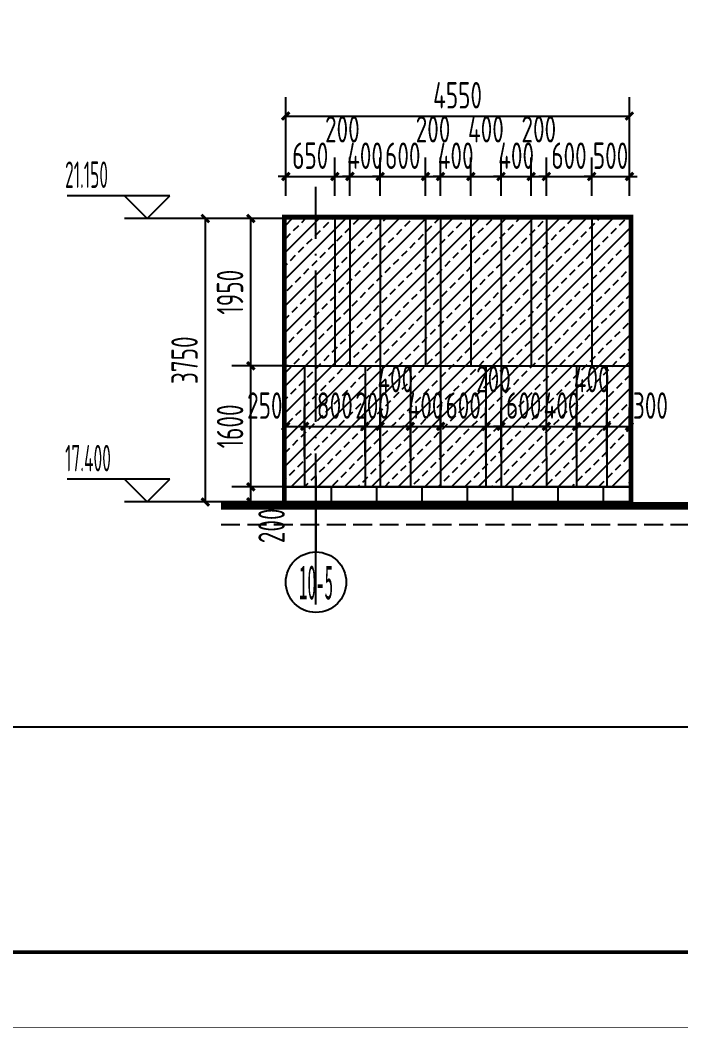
# Model space of a CAD drawing. Extents: x -863035 to 270371, y -8918 to 240488.
# Drawn here: x 204656 to 213401, y 112772 to 126104 of the extents above; entities that cross this region are included whole.
import ezdxf
from ezdxf.enums import TextEntityAlignment as Align

# ---------------------------------------------------------------- set-up
doc = ezdxf.new("R2010")
doc.units = 0
doc.header["$LTSCALE"] = 1000
doc.header["$MEASUREMENT"] = 0
for name, pattern in [('109-34 轴网$0$L1$0$$AUDIT_BAD_LTYPE1', [0]), ('DASH', [0.35, 0.25, -0.1]), ('DOTE', [2.42, 2, -0.2, 0.02, -0.2])]:
    doc.linetypes.add(name, pattern=pattern)
for name, color, linetype in [('01-标注_尺寸', 124, 'Continuous'), ('01-标注_标高', 200, 'Continuous'), ('01-标注_轴线坐标', 132, 'Continuous'), ('02-TEXT_标注', 130, 'Continuous'), ('02-TEXT_轴号', 7, 'Continuous'), ('05-填充_156', 156, 'Continuous'), ('A-C_窗', 140, 'Continuous'), ('A_AXIS-轴线', 36, 'Continuous'), ('AXIS_TEXT', 7, 'Continuous'), ('E-墙面分格', 146, 'Continuous'), ('E-立面轮廓', 241, 'Continuous')]:
    doc.layers.add(name, color=color, linetype=linetype)
doc.layers.add('04-不打印_辅助线', color=165, linetype='Continuous', plot=False)
doc.styles.add('_TCH_AXIS', font='STXIHEI.TTF')
doc.styles.add('_TCH_DIM', font='ROS1', dxfattribs={"width": 0.75, "bigfont": 'JD'})
doc.styles.add('_TCH_DIM_T3', font='ROS1', dxfattribs={"width": 0.75, "bigfont": 'JD'})
doc.styles.add('COMPLEX', font='COMPLEX')
doc.dimstyles.new('_TCH_ARCH&&100', dxfattribs={"dimtxt": 350, "dimasz": 100, "dimexe": 250, "dimexo": 300, "dimgap": 100, "dimtad": 1, "dimdec": 0, "dimzin": 0, "dimdsep": 46, "dimtxsty": '_TCH_DIM_T3', "dimblk": 'ARCHTICK', "dimcen": 0.09, "dimclrt": 7, "dimazin": 2, "dimtfac": 1, "dimtdec": 0, "dimtix": 1, "dimtmove": 2, "dimatfit": 3, "dimfxl": 0, "dimtolj": 1, "dimtzin": 0, "dimarcsym": 0})

# ---------------------------------------------------------------- blocks, each defined once
blk = doc.blocks.new('图框-A1+1-4')
for points, const_width in [([(0, 0), (1051, 0), (1051, 594), (0, 594)], 0.05), ([(976, 584), (25, 584), (25, 10), (976, 10)], 0.5)]:
    blk.add_lwpolyline(points, close=True, dxfattribs=dict(const_width=const_width))
blk = doc.blocks.new('_ArchTick')
at = {"color": 0, "linetype": 'ByBlock', "const_width": 0.4}
blk.add_lwpolyline([(-0.5, -0.5), (0.5, 0.5)], dxfattribs=at)
blk = doc.blocks.new('*D1831')
at = {"layer": '01-标注_尺寸', "color": 0, "lineweight": -2, "transparency": 16777216}
for p, q in [((207601, 123480), (206857, 123480)), ((207107, 119730), (207107, 123480)), ((207601, 119730), (206857, 119730))]:
    blk.add_line(p, q, dxfattribs=at)
at = {"layer": 'Defpoints', "color": 0, "transparency": 16777216}
for p in [(207107, 123480), (207901, 123480), (207901, 119730)]:
    blk.add_point(p, dxfattribs=at)
at = {"layer": '01-标注_尺寸', "color": 0, "lineweight": -2, "transparency": 16777216, "xscale": 100, "yscale": 100, "zscale": 100}
for p, rotation in [((207107, 123480), 90), ((207107, 119730), 270)]:
    blk.add_blockref('_ArchTick', p, dxfattribs=dict(at, rotation=rotation))
at = {"layer": '01-标注_尺寸', "color": 7, "transparency": 16777216, "insert": (206832, 121605), "char_height": 350, "attachment_point": 5, "rotation": 90, "style": '_TCH_DIM_T3'}
blk.add_mtext('\\A1;3750', dxfattribs=at)
blk = doc.blocks.new('*D1832')
at = {"layer": '01-标注_尺寸', "color": 0, "lineweight": -2, "transparency": 16777216}
for p, q in [((208203, 119930), (207459, 119930)), ((207709, 119730), (207709, 119930)), ((208203, 119730), (207459, 119730))]:
    blk.add_line(p, q, dxfattribs=at)
at = {"layer": 'Defpoints', "color": 0, "transparency": 16777216}
for p in [(207709, 119930), (208503, 119930), (208503, 119730)]:
    blk.add_point(p, dxfattribs=at)
at = {"layer": '01-标注_尺寸', "color": 0, "lineweight": -2, "transparency": 16777216, "xscale": 100, "yscale": 100, "zscale": 100}
for p, rotation in [((207709, 119930), 90), ((207709, 119730), 270)]:
    blk.add_blockref('_ArchTick', p, dxfattribs=dict(at, rotation=rotation))
at = {"layer": '01-标注_尺寸', "color": 7, "transparency": 16777216, "insert": (207984, 119414), "char_height": 350, "attachment_point": 5, "rotation": 90, "style": '_TCH_DIM_T3'}
blk.add_mtext('\\A1;200', dxfattribs=at)
blk = doc.blocks.new('*D1833')
at = {"layer": '01-标注_尺寸', "color": 0, "lineweight": -2, "transparency": 16777216}
for p, q in [((208203, 121530), (207459, 121530)), ((207709, 119930), (207709, 121530)), ((208203, 119930), (207459, 119930))]:
    blk.add_line(p, q, dxfattribs=at)
at = {"layer": 'Defpoints', "color": 0, "transparency": 16777216}
for p in [(207709, 121530), (208503, 121530), (208503, 119930)]:
    blk.add_point(p, dxfattribs=at)
at = {"layer": '01-标注_尺寸', "color": 0, "lineweight": -2, "transparency": 16777216, "xscale": 100, "yscale": 100, "zscale": 100}
for p, rotation in [((207709, 121530), 90), ((207709, 119930), 270)]:
    blk.add_blockref('_ArchTick', p, dxfattribs=dict(at, rotation=rotation))
at = {"layer": '01-标注_尺寸', "color": 7, "transparency": 16777216, "insert": (207434, 120730), "char_height": 350, "attachment_point": 5, "rotation": 90, "style": '_TCH_DIM_T3'}
blk.add_mtext('\\A1;1600', dxfattribs=at)
blk = doc.blocks.new('*D1834')
at = {"layer": '01-标注_尺寸', "color": 0, "lineweight": -2, "transparency": 16777216}
for p, q in [((208203, 123480), (207459, 123480)), ((207709, 121530), (207709, 123480)), ((208203, 121530), (207459, 121530))]:
    blk.add_line(p, q, dxfattribs=at)
at = {"layer": 'Defpoints', "color": 0, "transparency": 16777216}
for p in [(207709, 123480), (208503, 123480), (208503, 121530)]:
    blk.add_point(p, dxfattribs=at)
at = {"layer": '01-标注_尺寸', "color": 0, "lineweight": -2, "transparency": 16777216, "xscale": 100, "yscale": 100, "zscale": 100}
for p, rotation in [((207709, 123480), 90), ((207709, 121530), 270)]:
    blk.add_blockref('_ArchTick', p, dxfattribs=dict(at, rotation=rotation))
at = {"layer": '01-标注_尺寸', "color": 7, "transparency": 16777216, "insert": (207434, 122505), "char_height": 350, "attachment_point": 5, "rotation": 90, "style": '_TCH_DIM_T3'}
blk.add_mtext('\\A1;1950', dxfattribs=at)
blk = doc.blocks.new('*D1843')
at = {"layer": '01-标注_尺寸', "color": 0, "lineweight": -2, "transparency": 16777216}
for p, q in [((208171, 120330), (208171, 120980)), ((208421, 120330), (208421, 120980)), ((208171, 120730), (208421, 120730))]:
    blk.add_line(p, q, dxfattribs=at)
at = {"layer": 'Defpoints', "color": 0, "transparency": 16777216}
for p in [(208421, 120730), (208171, 120030), (208421, 120030)]:
    blk.add_point(p, dxfattribs=at)
at = {"layer": '01-标注_尺寸', "color": 0, "lineweight": -2, "transparency": 16777216, "xscale": 100, "yscale": 100, "zscale": 100, "rotation": 180}
blk.add_blockref('_ArchTick', (208171, 120730), dxfattribs=at)
at = {"layer": '01-标注_尺寸', "color": 0, "lineweight": -2, "transparency": 16777216, "xscale": 100, "yscale": 100, "zscale": 100}
blk.add_blockref('_ArchTick', (208421, 120730), dxfattribs=at)
at = {"layer": '01-标注_尺寸', "color": 7, "transparency": 16777216, "insert": (207894, 121005), "char_height": 350, "attachment_point": 5, "style": '_TCH_DIM_T3'}
blk.add_mtext('\\A1;250', dxfattribs=at)
blk = doc.blocks.new('*D1844')
at = {"layer": '01-标注_尺寸', "color": 0, "lineweight": -2, "transparency": 16777216}
for p, q in [((208421, 120330), (208421, 120980)), ((209221, 120330), (209221, 120980)), ((208421, 120730), (209221, 120730))]:
    blk.add_line(p, q, dxfattribs=at)
at = {"layer": 'Defpoints', "color": 0, "transparency": 16777216}
for p in [(209221, 120730), (208421, 120030), (209221, 120030)]:
    blk.add_point(p, dxfattribs=at)
at = {"layer": '01-标注_尺寸', "color": 0, "lineweight": -2, "transparency": 16777216, "xscale": 100, "yscale": 100, "zscale": 100, "rotation": 180}
blk.add_blockref('_ArchTick', (208421, 120730), dxfattribs=at)
at = {"layer": '01-标注_尺寸', "color": 0, "lineweight": -2, "transparency": 16777216, "xscale": 100, "yscale": 100, "zscale": 100}
blk.add_blockref('_ArchTick', (209221, 120730), dxfattribs=at)
at = {"layer": '01-标注_尺寸', "color": 7, "transparency": 16777216, "insert": (208821, 121005), "char_height": 350, "attachment_point": 5, "style": '_TCH_DIM_T3'}
blk.add_mtext('\\A1;800', dxfattribs=at)
blk = doc.blocks.new('*D1845')
at = {"layer": '01-标注_尺寸', "color": 0, "lineweight": -2, "transparency": 16777216}
for p, q in [((209221, 120330), (209221, 120980)), ((209421, 120330), (209421, 120980)), ((209221, 120730), (209121, 120730)), ((209221, 120730), (209421, 120730)), ((209421, 120730), (209521, 120730))]:
    blk.add_line(p, q, dxfattribs=at)
at = {"layer": 'Defpoints', "color": 0, "transparency": 16777216}
for p in [(209421, 120730), (209221, 120030), (209421, 120030)]:
    blk.add_point(p, dxfattribs=at)
at = {"layer": '01-标注_尺寸', "color": 0, "lineweight": -2, "transparency": 16777216, "xscale": 100, "yscale": 100, "zscale": 100}
blk.add_blockref('_ArchTick', (209221, 120730), dxfattribs=at)
at = {"layer": '01-标注_尺寸', "color": 0, "lineweight": -2, "transparency": 16777216, "xscale": 100, "yscale": 100, "zscale": 100, "rotation": 180}
blk.add_blockref('_ArchTick', (209421, 120730), dxfattribs=at)
at = {"layer": '01-标注_尺寸', "color": 7, "transparency": 16777216, "insert": (209321, 121005), "char_height": 350, "attachment_point": 5, "style": '_TCH_DIM_T3'}
blk.add_mtext('\\A1;200', dxfattribs=at)
blk = doc.blocks.new('*D1846')
at = {"layer": '01-标注_尺寸', "color": 0, "lineweight": -2, "transparency": 16777216}
for p, q in [((209421, 120330), (209421, 120980)), ((209821, 120330), (209821, 120980)), ((209421, 120730), (209821, 120730))]:
    blk.add_line(p, q, dxfattribs=at)
at = {"layer": 'Defpoints', "color": 0, "transparency": 16777216}
for p in [(209821, 120730), (209421, 120030), (209821, 120030)]:
    blk.add_point(p, dxfattribs=at)
at = {"layer": '01-标注_尺寸', "color": 0, "lineweight": -2, "transparency": 16777216, "xscale": 100, "yscale": 100, "zscale": 100, "rotation": 180}
blk.add_blockref('_ArchTick', (209421, 120730), dxfattribs=at)
at = {"layer": '01-标注_尺寸', "color": 0, "lineweight": -2, "transparency": 16777216, "xscale": 100, "yscale": 100, "zscale": 100}
blk.add_blockref('_ArchTick', (209821, 120730), dxfattribs=at)
at = {"layer": '01-标注_尺寸', "color": 7, "transparency": 16777216, "insert": (209621, 121355), "char_height": 350, "attachment_point": 5, "style": '_TCH_DIM_T3'}
blk.add_mtext('\\A1;400', dxfattribs=at)
blk = doc.blocks.new('*D1847')
at = {"layer": '01-标注_尺寸', "color": 0, "lineweight": -2, "transparency": 16777216}
for p, q in [((209821, 120330), (209821, 120980)), ((210221, 120330), (210221, 120980)), ((209821, 120730), (209721, 120730)), ((209821, 120730), (210221, 120730)), ((210221, 120730), (210321, 120730))]:
    blk.add_line(p, q, dxfattribs=at)
at = {"layer": 'Defpoints', "color": 0, "transparency": 16777216}
for p in [(210221, 120730), (209821, 120030), (210221, 120030)]:
    blk.add_point(p, dxfattribs=at)
at = {"layer": '01-标注_尺寸', "color": 0, "lineweight": -2, "transparency": 16777216, "xscale": 100, "yscale": 100, "zscale": 100}
blk.add_blockref('_ArchTick', (209821, 120730), dxfattribs=at)
at = {"layer": '01-标注_尺寸', "color": 0, "lineweight": -2, "transparency": 16777216, "xscale": 100, "yscale": 100, "zscale": 100, "rotation": 180}
blk.add_blockref('_ArchTick', (210221, 120730), dxfattribs=at)
at = {"layer": '01-标注_尺寸', "color": 7, "transparency": 16777216, "insert": (210021, 121005), "char_height": 350, "attachment_point": 5, "style": '_TCH_DIM_T3'}
blk.add_mtext('\\A1;400', dxfattribs=at)
blk = doc.blocks.new('*D1848')
at = {"layer": '01-标注_尺寸', "color": 0, "lineweight": -2, "transparency": 16777216}
for p, q in [((210221, 120330), (210221, 120980)), ((210821, 120330), (210821, 120980)), ((210221, 120730), (210121, 120730)), ((210221, 120730), (210821, 120730)), ((210821, 120730), (210921, 120730))]:
    blk.add_line(p, q, dxfattribs=at)
at = {"layer": 'Defpoints', "color": 0, "transparency": 16777216}
for p in [(210821, 120730), (210221, 120030), (210821, 120030)]:
    blk.add_point(p, dxfattribs=at)
at = {"layer": '01-标注_尺寸', "color": 0, "lineweight": -2, "transparency": 16777216, "xscale": 100, "yscale": 100, "zscale": 100}
blk.add_blockref('_ArchTick', (210221, 120730), dxfattribs=at)
at = {"layer": '01-标注_尺寸', "color": 0, "lineweight": -2, "transparency": 16777216, "xscale": 100, "yscale": 100, "zscale": 100, "rotation": 180}
blk.add_blockref('_ArchTick', (210821, 120730), dxfattribs=at)
at = {"layer": '01-标注_尺寸', "color": 7, "transparency": 16777216, "insert": (210521, 121005), "char_height": 350, "attachment_point": 5, "style": '_TCH_DIM_T3'}
blk.add_mtext('\\A1;600', dxfattribs=at)
blk = doc.blocks.new('*D1849')
at = {"layer": '01-标注_尺寸', "color": 0, "lineweight": -2, "transparency": 16777216}
for p, q in [((210821, 120330), (210821, 120980)), ((211021, 120330), (211021, 120980)), ((210821, 120730), (211021, 120730))]:
    blk.add_line(p, q, dxfattribs=at)
at = {"layer": 'Defpoints', "color": 0, "transparency": 16777216}
for p in [(211021, 120730), (210821, 120030), (211021, 120030)]:
    blk.add_point(p, dxfattribs=at)
at = {"layer": '01-标注_尺寸', "color": 0, "lineweight": -2, "transparency": 16777216, "xscale": 100, "yscale": 100, "zscale": 100, "rotation": 180}
blk.add_blockref('_ArchTick', (210821, 120730), dxfattribs=at)
at = {"layer": '01-标注_尺寸', "color": 0, "lineweight": -2, "transparency": 16777216, "xscale": 100, "yscale": 100, "zscale": 100}
blk.add_blockref('_ArchTick', (211021, 120730), dxfattribs=at)
at = {"layer": '01-标注_尺寸', "color": 7, "transparency": 16777216, "insert": (210921, 121355), "char_height": 350, "attachment_point": 5, "style": '_TCH_DIM_T3'}
blk.add_mtext('\\A1;200', dxfattribs=at)
blk = doc.blocks.new('*D1850')
at = {"layer": '01-标注_尺寸', "color": 0, "lineweight": -2, "transparency": 16777216}
for p, q in [((211021, 120330), (211021, 120980)), ((211621, 120330), (211621, 120980)), ((211021, 120730), (210921, 120730)), ((211021, 120730), (211621, 120730)), ((211621, 120730), (211721, 120730))]:
    blk.add_line(p, q, dxfattribs=at)
at = {"layer": 'Defpoints', "color": 0, "transparency": 16777216}
for p in [(211621, 120730), (211021, 120030), (211621, 120030)]:
    blk.add_point(p, dxfattribs=at)
at = {"layer": '01-标注_尺寸', "color": 0, "lineweight": -2, "transparency": 16777216, "xscale": 100, "yscale": 100, "zscale": 100}
blk.add_blockref('_ArchTick', (211021, 120730), dxfattribs=at)
at = {"layer": '01-标注_尺寸', "color": 0, "lineweight": -2, "transparency": 16777216, "xscale": 100, "yscale": 100, "zscale": 100, "rotation": 180}
blk.add_blockref('_ArchTick', (211621, 120730), dxfattribs=at)
at = {"layer": '01-标注_尺寸', "color": 7, "transparency": 16777216, "insert": (211321, 121005), "char_height": 350, "attachment_point": 5, "style": '_TCH_DIM_T3'}
blk.add_mtext('\\A1;600', dxfattribs=at)
blk = doc.blocks.new('*D1851')
at = {"layer": '01-标注_尺寸', "color": 0, "lineweight": -2, "transparency": 16777216}
for p, q in [((211621, 120330), (211621, 120980)), ((212021, 120330), (212021, 120980)), ((211621, 120730), (211521, 120730)), ((211621, 120730), (212021, 120730)), ((212021, 120730), (212121, 120730))]:
    blk.add_line(p, q, dxfattribs=at)
at = {"layer": 'Defpoints', "color": 0, "transparency": 16777216}
for p in [(212021, 120730), (211621, 120030), (212021, 120030)]:
    blk.add_point(p, dxfattribs=at)
at = {"layer": '01-标注_尺寸', "color": 0, "lineweight": -2, "transparency": 16777216, "xscale": 100, "yscale": 100, "zscale": 100}
blk.add_blockref('_ArchTick', (211621, 120730), dxfattribs=at)
at = {"layer": '01-标注_尺寸', "color": 0, "lineweight": -2, "transparency": 16777216, "xscale": 100, "yscale": 100, "zscale": 100, "rotation": 180}
blk.add_blockref('_ArchTick', (212021, 120730), dxfattribs=at)
at = {"layer": '01-标注_尺寸', "color": 7, "transparency": 16777216, "insert": (211821, 121005), "char_height": 350, "attachment_point": 5, "style": '_TCH_DIM_T3'}
blk.add_mtext('\\A1;400', dxfattribs=at)
blk = doc.blocks.new('*D1852')
at = {"layer": '01-标注_尺寸', "color": 0, "lineweight": -2, "transparency": 16777216}
for p, q in [((212021, 120330), (212021, 120980)), ((212421, 120330), (212421, 120980)), ((212021, 120730), (212421, 120730))]:
    blk.add_line(p, q, dxfattribs=at)
at = {"layer": 'Defpoints', "color": 0, "transparency": 16777216}
for p in [(212421, 120730), (212021, 120030), (212421, 120030)]:
    blk.add_point(p, dxfattribs=at)
at = {"layer": '01-标注_尺寸', "color": 0, "lineweight": -2, "transparency": 16777216, "xscale": 100, "yscale": 100, "zscale": 100, "rotation": 180}
blk.add_blockref('_ArchTick', (212021, 120730), dxfattribs=at)
at = {"layer": '01-标注_尺寸', "color": 0, "lineweight": -2, "transparency": 16777216, "xscale": 100, "yscale": 100, "zscale": 100}
blk.add_blockref('_ArchTick', (212421, 120730), dxfattribs=at)
at = {"layer": '01-标注_尺寸', "color": 7, "transparency": 16777216, "insert": (212221, 121355), "char_height": 350, "attachment_point": 5, "style": '_TCH_DIM_T3'}
blk.add_mtext('\\A1;400', dxfattribs=at)
blk = doc.blocks.new('*D1853')
at = {"layer": '01-标注_尺寸', "color": 0, "lineweight": -2, "transparency": 16777216}
for p, q in [((212421, 120330), (212421, 120980)), ((212721, 120330), (212721, 120980)), ((212421, 120730), (212721, 120730))]:
    blk.add_line(p, q, dxfattribs=at)
at = {"layer": 'Defpoints', "color": 0, "transparency": 16777216}
for p in [(212721, 120730), (212421, 120030), (212721, 120030)]:
    blk.add_point(p, dxfattribs=at)
at = {"layer": '01-标注_尺寸', "color": 0, "lineweight": -2, "transparency": 16777216, "xscale": 100, "yscale": 100, "zscale": 100, "rotation": 180}
blk.add_blockref('_ArchTick', (212421, 120730), dxfattribs=at)
at = {"layer": '01-标注_尺寸', "color": 0, "lineweight": -2, "transparency": 16777216, "xscale": 100, "yscale": 100, "zscale": 100}
blk.add_blockref('_ArchTick', (212721, 120730), dxfattribs=at)
at = {"layer": '01-标注_尺寸', "color": 7, "transparency": 16777216, "insert": (212999, 121005), "char_height": 350, "attachment_point": 5, "style": '_TCH_DIM_T3'}
blk.add_mtext('\\A1;300', dxfattribs=at)
blk = doc.blocks.new('*D1965')
at = {"layer": '01-标注_尺寸', "color": 0, "lineweight": -2, "transparency": 16777216}
for p, q in [((208171, 124080), (208171, 125086)), ((212721, 124080), (212721, 125086)), ((208171, 124836), (212721, 124836))]:
    blk.add_line(p, q, dxfattribs=at)
at = {"layer": 'Defpoints', "color": 0, "transparency": 16777216}
for p in [(212721, 124836), (208171, 123780), (212721, 123780)]:
    blk.add_point(p, dxfattribs=at)
at = {"layer": '01-标注_尺寸', "color": 0, "lineweight": -2, "transparency": 16777216, "xscale": 100, "yscale": 100, "zscale": 100, "rotation": 180}
blk.add_blockref('_ArchTick', (208171, 124836), dxfattribs=at)
at = {"layer": '01-标注_尺寸', "color": 0, "lineweight": -2, "transparency": 16777216, "xscale": 100, "yscale": 100, "zscale": 100}
blk.add_blockref('_ArchTick', (212721, 124836), dxfattribs=at)
at = {"layer": '01-标注_尺寸', "color": 7, "transparency": 16777216, "insert": (210446, 125111), "char_height": 350, "attachment_point": 5, "style": '_TCH_DIM_T3'}
blk.add_mtext('\\A1;4550', dxfattribs=at)
blk = doc.blocks.new('*D1966')
at = {"layer": '01-标注_尺寸', "color": 0, "lineweight": -2, "transparency": 16777216}
for p, q in [((208171, 123780), (208171, 124286)), ((208821, 123780), (208821, 124286)), ((208171, 124036), (208071, 124036)), ((208171, 124036), (208821, 124036)), ((208821, 124036), (208921, 124036))]:
    blk.add_line(p, q, dxfattribs=at)
at = {"layer": 'Defpoints', "color": 0, "transparency": 16777216}
for p in [(208821, 124036), (208171, 123480), (208821, 123480)]:
    blk.add_point(p, dxfattribs=at)
at = {"layer": '01-标注_尺寸', "color": 0, "lineweight": -2, "transparency": 16777216, "xscale": 100, "yscale": 100, "zscale": 100}
blk.add_blockref('_ArchTick', (208171, 124036), dxfattribs=at)
at = {"layer": '01-标注_尺寸', "color": 0, "lineweight": -2, "transparency": 16777216, "xscale": 100, "yscale": 100, "zscale": 100, "rotation": 180}
blk.add_blockref('_ArchTick', (208821, 124036), dxfattribs=at)
at = {"layer": '01-标注_尺寸', "color": 7, "transparency": 16777216, "insert": (208496, 124311), "char_height": 350, "attachment_point": 5, "style": '_TCH_DIM_T3'}
blk.add_mtext('\\A1;650', dxfattribs=at)
blk = doc.blocks.new('*D1967')
at = {"layer": '01-标注_尺寸', "color": 0, "lineweight": -2, "transparency": 16777216}
for p, q in [((208821, 123780), (208821, 124286)), ((209021, 123780), (209021, 124286)), ((208821, 124036), (209021, 124036))]:
    blk.add_line(p, q, dxfattribs=at)
at = {"layer": 'Defpoints', "color": 0, "transparency": 16777216}
for p in [(209021, 124036), (208821, 123480), (209021, 123480)]:
    blk.add_point(p, dxfattribs=at)
at = {"layer": '01-标注_尺寸', "color": 0, "lineweight": -2, "transparency": 16777216, "xscale": 100, "yscale": 100, "zscale": 100, "rotation": 180}
blk.add_blockref('_ArchTick', (208821, 124036), dxfattribs=at)
at = {"layer": '01-标注_尺寸', "color": 0, "lineweight": -2, "transparency": 16777216, "xscale": 100, "yscale": 100, "zscale": 100}
blk.add_blockref('_ArchTick', (209021, 124036), dxfattribs=at)
at = {"layer": '01-标注_尺寸', "color": 7, "transparency": 16777216, "insert": (208921, 124661), "char_height": 350, "attachment_point": 5, "style": '_TCH_DIM_T3'}
blk.add_mtext('\\A1;200', dxfattribs=at)
blk = doc.blocks.new('*D1968')
at = {"layer": '01-标注_尺寸', "color": 0, "lineweight": -2, "transparency": 16777216}
for p, q in [((209021, 123780), (209021, 124286)), ((209421, 123780), (209421, 124286)), ((209021, 124036), (208921, 124036)), ((209021, 124036), (209421, 124036)), ((209421, 124036), (209521, 124036))]:
    blk.add_line(p, q, dxfattribs=at)
at = {"layer": 'Defpoints', "color": 0, "transparency": 16777216}
for p in [(209421, 124036), (209021, 123480), (209421, 123480)]:
    blk.add_point(p, dxfattribs=at)
at = {"layer": '01-标注_尺寸', "color": 0, "lineweight": -2, "transparency": 16777216, "xscale": 100, "yscale": 100, "zscale": 100}
blk.add_blockref('_ArchTick', (209021, 124036), dxfattribs=at)
at = {"layer": '01-标注_尺寸', "color": 0, "lineweight": -2, "transparency": 16777216, "xscale": 100, "yscale": 100, "zscale": 100, "rotation": 180}
blk.add_blockref('_ArchTick', (209421, 124036), dxfattribs=at)
at = {"layer": '01-标注_尺寸', "color": 7, "transparency": 16777216, "insert": (209221, 124311), "char_height": 350, "attachment_point": 5, "style": '_TCH_DIM_T3'}
blk.add_mtext('\\A1;400', dxfattribs=at)
blk = doc.blocks.new('*D1969')
at = {"layer": '01-标注_尺寸', "color": 0, "lineweight": -2, "transparency": 16777216}
for p, q in [((209421, 123780), (209421, 124286)), ((210021, 123780), (210021, 124286)), ((209421, 124036), (209321, 124036)), ((209421, 124036), (210021, 124036)), ((210021, 124036), (210121, 124036))]:
    blk.add_line(p, q, dxfattribs=at)
at = {"layer": 'Defpoints', "color": 0, "transparency": 16777216}
for p in [(210021, 124036), (209421, 123480), (210021, 123480)]:
    blk.add_point(p, dxfattribs=at)
at = {"layer": '01-标注_尺寸', "color": 0, "lineweight": -2, "transparency": 16777216, "xscale": 100, "yscale": 100, "zscale": 100}
blk.add_blockref('_ArchTick', (209421, 124036), dxfattribs=at)
at = {"layer": '01-标注_尺寸', "color": 0, "lineweight": -2, "transparency": 16777216, "xscale": 100, "yscale": 100, "zscale": 100, "rotation": 180}
blk.add_blockref('_ArchTick', (210021, 124036), dxfattribs=at)
at = {"layer": '01-标注_尺寸', "color": 7, "transparency": 16777216, "insert": (209721, 124311), "char_height": 350, "attachment_point": 5, "style": '_TCH_DIM_T3'}
blk.add_mtext('\\A1;600', dxfattribs=at)
blk = doc.blocks.new('*D1970')
at = {"layer": '01-标注_尺寸', "color": 0, "lineweight": -2, "transparency": 16777216}
for p, q in [((210021, 123780), (210021, 124286)), ((210221, 123780), (210221, 124286)), ((210021, 124036), (210221, 124036))]:
    blk.add_line(p, q, dxfattribs=at)
at = {"layer": 'Defpoints', "color": 0, "transparency": 16777216}
for p in [(210221, 124036), (210021, 123480), (210221, 123480)]:
    blk.add_point(p, dxfattribs=at)
at = {"layer": '01-标注_尺寸', "color": 0, "lineweight": -2, "transparency": 16777216, "xscale": 100, "yscale": 100, "zscale": 100, "rotation": 180}
blk.add_blockref('_ArchTick', (210021, 124036), dxfattribs=at)
at = {"layer": '01-标注_尺寸', "color": 0, "lineweight": -2, "transparency": 16777216, "xscale": 100, "yscale": 100, "zscale": 100}
blk.add_blockref('_ArchTick', (210221, 124036), dxfattribs=at)
at = {"layer": '01-标注_尺寸', "color": 7, "transparency": 16777216, "insert": (210121, 124661), "char_height": 350, "attachment_point": 5, "style": '_TCH_DIM_T3'}
blk.add_mtext('\\A1;200', dxfattribs=at)
blk = doc.blocks.new('*D1971')
at = {"layer": '01-标注_尺寸', "color": 0, "lineweight": -2, "transparency": 16777216}
for p, q in [((210221, 123780), (210221, 124286)), ((210621, 123780), (210621, 124286)), ((210221, 124036), (210121, 124036)), ((210221, 124036), (210621, 124036)), ((210621, 124036), (210721, 124036))]:
    blk.add_line(p, q, dxfattribs=at)
at = {"layer": 'Defpoints', "color": 0, "transparency": 16777216}
for p in [(210621, 124036), (210221, 123480), (210621, 123480)]:
    blk.add_point(p, dxfattribs=at)
at = {"layer": '01-标注_尺寸', "color": 0, "lineweight": -2, "transparency": 16777216, "xscale": 100, "yscale": 100, "zscale": 100}
blk.add_blockref('_ArchTick', (210221, 124036), dxfattribs=at)
at = {"layer": '01-标注_尺寸', "color": 0, "lineweight": -2, "transparency": 16777216, "xscale": 100, "yscale": 100, "zscale": 100, "rotation": 180}
blk.add_blockref('_ArchTick', (210621, 124036), dxfattribs=at)
at = {"layer": '01-标注_尺寸', "color": 7, "transparency": 16777216, "insert": (210421, 124311), "char_height": 350, "attachment_point": 5, "style": '_TCH_DIM_T3'}
blk.add_mtext('\\A1;400', dxfattribs=at)
blk = doc.blocks.new('*D1972')
at = {"layer": '01-标注_尺寸', "color": 0, "lineweight": -2, "transparency": 16777216}
for p, q in [((210621, 123780), (210621, 124286)), ((211021, 123780), (211021, 124286)), ((210621, 124036), (211021, 124036))]:
    blk.add_line(p, q, dxfattribs=at)
at = {"layer": 'Defpoints', "color": 0, "transparency": 16777216}
for p in [(211021, 124036), (210621, 123480), (211021, 123480)]:
    blk.add_point(p, dxfattribs=at)
at = {"layer": '01-标注_尺寸', "color": 0, "lineweight": -2, "transparency": 16777216, "xscale": 100, "yscale": 100, "zscale": 100, "rotation": 180}
blk.add_blockref('_ArchTick', (210621, 124036), dxfattribs=at)
at = {"layer": '01-标注_尺寸', "color": 0, "lineweight": -2, "transparency": 16777216, "xscale": 100, "yscale": 100, "zscale": 100}
blk.add_blockref('_ArchTick', (211021, 124036), dxfattribs=at)
at = {"layer": '01-标注_尺寸', "color": 7, "transparency": 16777216, "insert": (210821, 124661), "char_height": 350, "attachment_point": 5, "style": '_TCH_DIM_T3'}
blk.add_mtext('\\A1;400', dxfattribs=at)
blk = doc.blocks.new('*D1973')
at = {"layer": '01-标注_尺寸', "color": 0, "lineweight": -2, "transparency": 16777216}
for p, q in [((211021, 123780), (211021, 124286)), ((211421, 123780), (211421, 124286)), ((211021, 124036), (210921, 124036)), ((211021, 124036), (211421, 124036)), ((211421, 124036), (211521, 124036))]:
    blk.add_line(p, q, dxfattribs=at)
at = {"layer": 'Defpoints', "color": 0, "transparency": 16777216}
for p in [(211421, 124036), (211021, 123480), (211421, 123480)]:
    blk.add_point(p, dxfattribs=at)
at = {"layer": '01-标注_尺寸', "color": 0, "lineweight": -2, "transparency": 16777216, "xscale": 100, "yscale": 100, "zscale": 100}
blk.add_blockref('_ArchTick', (211021, 124036), dxfattribs=at)
at = {"layer": '01-标注_尺寸', "color": 0, "lineweight": -2, "transparency": 16777216, "xscale": 100, "yscale": 100, "zscale": 100, "rotation": 180}
blk.add_blockref('_ArchTick', (211421, 124036), dxfattribs=at)
at = {"layer": '01-标注_尺寸', "color": 7, "transparency": 16777216, "insert": (211221, 124311), "char_height": 350, "attachment_point": 5, "style": '_TCH_DIM_T3'}
blk.add_mtext('\\A1;400', dxfattribs=at)
blk = doc.blocks.new('*D1974')
at = {"layer": '01-标注_尺寸', "color": 0, "lineweight": -2, "transparency": 16777216}
for p, q in [((211421, 123780), (211421, 124286)), ((211621, 123780), (211621, 124286)), ((211421, 124036), (211621, 124036))]:
    blk.add_line(p, q, dxfattribs=at)
at = {"layer": 'Defpoints', "color": 0, "transparency": 16777216}
for p in [(211621, 124036), (211421, 123480), (211621, 123480)]:
    blk.add_point(p, dxfattribs=at)
at = {"layer": '01-标注_尺寸', "color": 0, "lineweight": -2, "transparency": 16777216, "xscale": 100, "yscale": 100, "zscale": 100, "rotation": 180}
blk.add_blockref('_ArchTick', (211421, 124036), dxfattribs=at)
at = {"layer": '01-标注_尺寸', "color": 0, "lineweight": -2, "transparency": 16777216, "xscale": 100, "yscale": 100, "zscale": 100}
blk.add_blockref('_ArchTick', (211621, 124036), dxfattribs=at)
at = {"layer": '01-标注_尺寸', "color": 7, "transparency": 16777216, "insert": (211521, 124661), "char_height": 350, "attachment_point": 5, "style": '_TCH_DIM_T3'}
blk.add_mtext('\\A1;200', dxfattribs=at)
blk = doc.blocks.new('*D1975')
at = {"layer": '01-标注_尺寸', "color": 0, "lineweight": -2, "transparency": 16777216}
for p, q in [((211621, 123780), (211621, 124286)), ((212221, 123780), (212221, 124286)), ((211621, 124036), (211521, 124036)), ((211621, 124036), (212221, 124036)), ((212221, 124036), (212321, 124036))]:
    blk.add_line(p, q, dxfattribs=at)
at = {"layer": 'Defpoints', "color": 0, "transparency": 16777216}
for p in [(212221, 124036), (211621, 123480), (212221, 123480)]:
    blk.add_point(p, dxfattribs=at)
at = {"layer": '01-标注_尺寸', "color": 0, "lineweight": -2, "transparency": 16777216, "xscale": 100, "yscale": 100, "zscale": 100}
blk.add_blockref('_ArchTick', (211621, 124036), dxfattribs=at)
at = {"layer": '01-标注_尺寸', "color": 0, "lineweight": -2, "transparency": 16777216, "xscale": 100, "yscale": 100, "zscale": 100, "rotation": 180}
blk.add_blockref('_ArchTick', (212221, 124036), dxfattribs=at)
at = {"layer": '01-标注_尺寸', "color": 7, "transparency": 16777216, "insert": (211921, 124311), "char_height": 350, "attachment_point": 5, "style": '_TCH_DIM_T3'}
blk.add_mtext('\\A1;600', dxfattribs=at)
blk = doc.blocks.new('*D1976')
at = {"layer": '01-标注_尺寸', "color": 0, "lineweight": -2, "transparency": 16777216}
for p, q in [((212221, 123780), (212221, 124286)), ((212721, 123780), (212721, 124286)), ((212221, 124036), (212121, 124036)), ((212221, 124036), (212721, 124036)), ((212721, 124036), (212821, 124036))]:
    blk.add_line(p, q, dxfattribs=at)
at = {"layer": 'Defpoints', "color": 0, "transparency": 16777216}
for p in [(212721, 124036), (212221, 123480), (212721, 123480)]:
    blk.add_point(p, dxfattribs=at)
at = {"layer": '01-标注_尺寸', "color": 0, "lineweight": -2, "transparency": 16777216, "xscale": 100, "yscale": 100, "zscale": 100}
blk.add_blockref('_ArchTick', (212221, 124036), dxfattribs=at)
at = {"layer": '01-标注_尺寸', "color": 0, "lineweight": -2, "transparency": 16777216, "xscale": 100, "yscale": 100, "zscale": 100, "rotation": 180}
blk.add_blockref('_ArchTick', (212721, 124036), dxfattribs=at)
at = {"layer": '01-标注_尺寸', "color": 7, "transparency": 16777216, "insert": (212471, 124311), "char_height": 350, "attachment_point": 5, "style": '_TCH_DIM_T3'}
blk.add_mtext('\\A1;500', dxfattribs=at)
blk = doc.blocks.new('_AXISO')
blk.add_circle((0, 0), 0.5)
at = {"layer": 'AXIS_TEXT', "style": 'COMPLEX', "width": 1.041667}
blk.add_attdef('A', text='', height=0.56, dxfattribs=at).set_placement((-0.25, -0.28), (0.25, -0.28), align=Align.FIT)

msp = doc.modelspace()

# ---------------------------------------------------------------- hatches: boundary and pattern name
at = {"layer": '05-填充_156'}
h = msp.add_hatch(dxfattribs=at)
h.set_pattern_fill('天然石材', color=256, scale=50)
h.set_pattern_definition([(45, (-47144.26, 279613.55), (-176.77677, 176.77677), []), (45, (-47057.32, 279523.8), (-176.77677, 176.77677), [98.68425, -56.391])])
h.paths.add_polyline_path([(212721.5, 119929.8), (208171.5, 119929.8), (208171.5, 123479.8), (212721.5, 123479.8)])

# ---------------------------------------------------------------- linework, layer by layer
at = {"layer": '01-标注_标高'}
for p, q in [((206636.5, 123779.8), (205280, 123779.8)), ((206336.5, 123479.8), (206036.5, 123779.8)), ((206336.5, 123479.8), (206636.5, 123779.8)), ((207056.9, 123479.8), (206036.5, 123479.8)), ((206636.5, 120029.8), (205280, 120029.8)), ((206336.5, 119729.8), (206036.5, 120029.8)), ((206336.5, 119729.8), (206636.5, 120029.8)), ((207056.9, 119729.8), (206036.5, 119729.8))]:
    msp.add_line(p, q, dxfattribs=at)
at = {"layer": '01-标注_轴线坐标'}
msp.add_line((208571.5, 120067.8), (208571.5, 119067.8), dxfattribs=at)
at = {"layer": '04-不打印_辅助线'}
msp.add_lwpolyline([(229685, 143892.3), (204055.1, 143892.3), (204055.1, 116752.5), (229685, 116752.5)], close=True, dxfattribs=at)
at = {"layer": 'A-C_窗', "linetype": '109-34 轴网$0$L1$0$$AUDIT_BAD_LTYPE1'}
msp.add_line((209771.5, 119929.8), (212721.5, 119929.8), dxfattribs=at)
at = {"layer": 'A-C_窗', "linetype": 'DASH'}
msp.add_line((207315.4, 119429.8), (226040.6, 119429.8), dxfattribs=at)
at = {"layer": 'A-C_窗'}
for points in [[(212721.5, 119929.8), (208171.5, 119929.8), (208171.5, 123479.8), (212721.5, 123479.8)], [(208171.5, 119929.8), (212721.5, 119929.8), (212721.5, 119729.8), (208171.5, 119729.8)]]:
    msp.add_lwpolyline(points, close=True, dxfattribs=at)
at = {"layer": 'A_AXIS-轴线', "linetype": 'DOTE'}
msp.add_lwpolyline([(208571.5, 118371.9), (208571.5, 123897.6)], dxfattribs=at)
at = {"layer": 'E-墙面分格'}
for p, q in [((208821.5, 123479.8), (208821.5, 121529.8)), ((209021.5, 123479.8), (209021.5, 121529.8)), ((209421.5, 123479.8), (209421.5, 121529.8)), ((210021.5, 123479.8), (210021.5, 121529.8)), ((210221.5, 123479.8), (210221.5, 121529.8)), ((210621.5, 123479.8), (210621.5, 121529.8)), ((211021.5, 123479.8), (211021.5, 121529.8)), ((211421.5, 123479.8), (211421.5, 121529.8)), ((211621.5, 123479.8), (211621.5, 121529.8)), ((212221.5, 123479.8), (212221.5, 121529.8)), ((208171.5, 121529.8), (212721.5, 121529.8)), ((208421.5, 121529.8), (208421.5, 119929.8)), ((209221.5, 121529.8), (209221.5, 119929.8)), ((209421.5, 121529.8), (209421.5, 119929.8)), ((209821.5, 121529.8), (209821.5, 119929.8)), ((210221.5, 121529.8), (210221.5, 119929.8)), ((210821.5, 121529.8), (210821.5, 119929.8)), ((211021.5, 121529.8), (211021.5, 119929.8)), ((211621.5, 121529.8), (211621.5, 120929.8)), ((212021.5, 121529.8), (212021.5, 119929.8)), ((212421.5, 121529.8), (212421.5, 119929.8)), ((211621.5, 120329.8), (211621.5, 119929.8)), ((208771.5, 119929.8), (208771.5, 119729.8)), ((209371.5, 119929.8), (209371.5, 119729.8)), ((209971.5, 119929.8), (209971.5, 119729.8)), ((210571.5, 119929.8), (210571.5, 119729.8)), ((211171.5, 119929.8), (211171.5, 119729.8)), ((211771.5, 119929.8), (211771.5, 119729.8)), ((212371.5, 119929.8), (212371.5, 119729.8))]:
    msp.add_line(p, q, dxfattribs=at)
at = {"layer": 'E-立面轮廓', "const_width": 50}
msp.add_lwpolyline([(208146.5, 123504.8), (212746.5, 123504.8), (212746.5, 119704.8), (208146.5, 119704.8)], close=True, dxfattribs=at)
at = {"layer": 'E-立面轮廓', "const_width": 100}
msp.add_lwpolyline([(207315.4, 119679.8), (226040.6, 119679.8)], dxfattribs=at)

# ---------------------------------------------------------------- block references
at = {"xscale": 100, "yscale": 100, "zscale": 100}
msp.add_blockref('图框-A1+1-4', (144784.7, 112774.5), dxfattribs=at)
at = {"layer": '01-标注_轴线坐标'}
ref = msp.add_blockref('_AXISO', (208571.5, 118667.8), dxfattribs=dict(at, xscale=800, yscale=800, zscale=800))
ref.add_attrib('A', '10-5', dxfattribs={"layer": '02-TEXT_轴号', "height": 452.55, "style": '_TCH_AXIS', "width": 0.374624}).set_placement((208345.2, 118441.5), (208797.8, 118441.5), align=Align.FIT)

# ---------------------------------------------------------------- texts
at = {"layer": '02-TEXT_标注', "style": '_TCH_DIM', "width": 0.5625}
for s, p in [('21.150', (205250, 123884.8)), ('17.400', (205250, 120134.8))]:
    msp.add_text(s, height=350, dxfattribs=at).set_placement(p)

# ---------------------------------------------------------------- dimensions: what is measured, and where the dimension line sits
at = {"layer": '01-标注_尺寸'}
for p1, p2, distance, picture, middle in [((208171.5, 123779.8), (212721.5, 123779.8), 1056.1, '*D1965', (210446.5, 125110.9)), ((208171.5, 123479.8), (208821.5, 123479.8), 556.1, '*D1966', (208496.5, 124310.9)), ((209021.5, 123479.8), (209421.5, 123479.8), 556.1, '*D1968', (209221.5, 124310.9)), ((209421.5, 123479.8), (210021.5, 123479.8), 556.1, '*D1969', (209721.5, 124310.9)), ((210221.5, 123479.8), (210621.5, 123479.8), 556.1, '*D1971', (210421.5, 124310.9)), ((211021.5, 123479.8), (211421.5, 123479.8), 556.1, '*D1973', (211221.5, 124310.9)), ((211621.5, 123479.8), (212221.5, 123479.8), 556.1, '*D1975', (211921.5, 124310.9)), ((212221.5, 123479.8), (212721.5, 123479.8), 556.1, '*D1976', (212471.5, 124310.9)), ((207900.5, 119729.8), (207900.5, 123479.8), 793.4, '*D1831', (206832.1, 121604.8)), ((208502.9, 121529.8), (208502.9, 123479.8), 793.4, '*D1834', (207434.5, 122504.8)), ((208502.9, 119929.8), (208502.9, 121529.8), 793.4, '*D1833', (207434.5, 120729.8)), ((208421.5, 120029.8), (209221.5, 120029.8), 700, '*D1844', (208821.5, 121004.8)), ((209221.5, 120029.8), (209421.5, 120029.8), 700, '*D1845', (209321.5, 121004.8)), ((209821.5, 120029.8), (210221.5, 120029.8), 700, '*D1847', (210021.5, 121004.8)), ((210221.5, 120029.8), (210821.5, 120029.8), 700, '*D1848', (210521.5, 121004.8)), ((211021.5, 120029.8), (211621.5, 120029.8), 700, '*D1850', (211321.5, 121004.8)), ((211621.5, 120029.8), (212021.5, 120029.8), 700, '*D1851', (211821.5, 121004.8))]:
    dim = msp.add_aligned_dim(p1=p1, p2=p2, distance=distance, dimstyle='_TCH_ARCH&&100', dxfattribs=at)
    dim.commit()
    dim.dimension.update_dxf_attribs({"geometry": picture, "text_midpoint": middle})
for base, p1, p2, angle, picture, middle in [((209021.5, 124035.9), (208821.5, 123479.8), (209021.5, 123479.8), 0, '*D1967', (208921.5, 124660.9)), ((210221.5, 124035.9), (210021.5, 123479.8), (210221.5, 123479.8), 0, '*D1970', (210121.5, 124660.9)), ((211021.5, 124035.9), (210621.5, 123479.8), (211021.5, 123479.8), 0, '*D1972', (210821.5, 124660.9)), ((211621.5, 124035.9), (211421.5, 123479.8), (211621.5, 123479.8), 0, '*D1974', (211521.5, 124660.9)), ((209821.5, 120729.8), (209421.5, 120029.8), (209821.5, 120029.8), 0, '*D1846', (209621.5, 121354.8)), ((211021.5, 120729.8), (210821.5, 120029.8), (211021.5, 120029.8), 360, '*D1849', (210921.5, 121354.8)), ((212421.5, 120729.8), (212021.5, 120029.8), (212421.5, 120029.8), 0, '*D1852', (212221.5, 121354.8)), ((208421.5, 120729.8), (208171.5, 120029.8), (208421.5, 120029.8), 0, '*D1843', (207894.3, 121004.8)), ((212721.5, 120729.8), (212421.5, 120029.8), (212721.5, 120029.8), 0, '*D1853', (212998.7, 121004.8)), ((207709.5, 119929.8), (208502.9, 119729.8), (208502.9, 119929.8), 90, '*D1832', (207984.5, 119413.8))]:
    dim = msp.add_linear_dim(base=base, p1=p1, p2=p2, angle=angle, dimstyle='_TCH_ARCH&&100', dxfattribs=at)
    dim.commit()
    dim.dimension.update_dxf_attribs({"geometry": picture, "text_midpoint": middle, "dimtype": 161})

doc.saveas('drawing.dxf')
